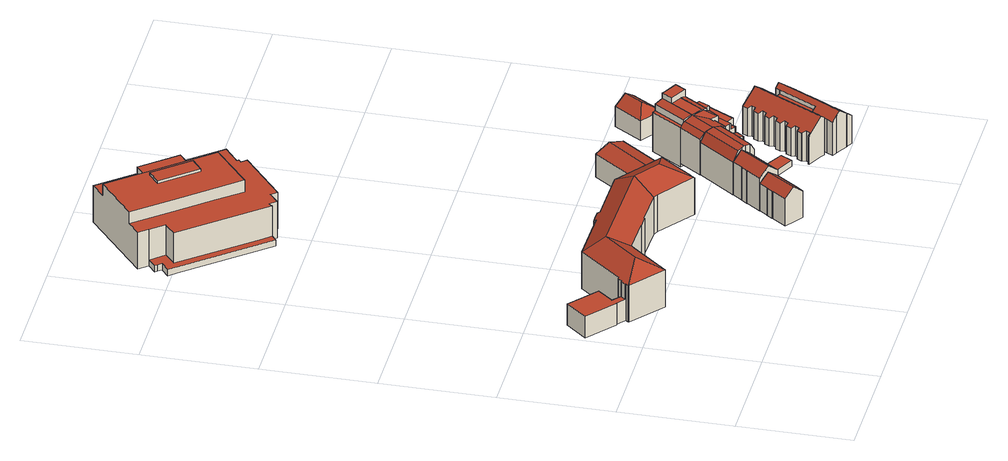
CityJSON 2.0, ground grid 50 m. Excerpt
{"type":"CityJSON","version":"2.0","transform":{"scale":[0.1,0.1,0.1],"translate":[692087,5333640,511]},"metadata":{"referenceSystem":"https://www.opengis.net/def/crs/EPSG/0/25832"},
"CityObjects":{
"building1":{"type":"Building","attributes":{"name":"Pestalozzi-Gymnasium München","Gemeindeschluessel":"09162000","HoeheDach":"536.756","HoeheGrund":"512.933","Methode":"2000","NiedrigsteTraufeDesGebaeudes":"515.520","Geometrietyp2DReferenz":"3000","function":"31001_3020","roofType":"3100","measuredHeight":23.82,"storeysAboveGround":4},"geometry":[{"type":"MultiSurface","lod":"2","boundaries":[[[0,1,2,3]],[[4,5,6,7]],[[8,9,0,3,10,11,12,13]],[[14,15,16,17,18,19]],[[20,21,22,23]],[[24,25,26,27]],[[28,12,11,29]],[[30,31,32,33,34,35]],[[36,16,15,37]],[[38,39,40,41]],[[42,43,44,45,46]],[[47,48,10,3,2,49]],[[29,11,10,48]],[[50,51,44,43]],[[52,53,33,54]],[[55,56,31,30,57]],[[58,59,60,61]],[[36,62,63,64,17,16]],[[65,32,31,56]],[[53,52,23,22]],[[18,66,67,68,19]],[[69,70,27,26]],[[71,35,34,72,73,74,49,2,1,75,76]],[[77,78,79,71,76]],[[80,61,60,81,82]],[[83,74,73,84]],[[37,15,14,85]],[[86,87,41,40]],[[81,60,59,68,67,88]],[[51,89,90,91]],[[4,80,82,92,5]],[[93,94,88,67,90,89]],[[47,49,74,83]],[[69,26,25,72,34,94,93,86,40,39]],[[66,64,63,46,45,91]],[[54,33,32,65]],[[58,85,14,19,68,59]],[[87,86,93,95]],[[42,46,63,62]],[[17,64,66,18]],[[96,9,8,97]],[[70,69,39,38]],[[77,76,75,98]],[[97,8,13,99]],[[36,37,85,58,61,80,4,7,20,23,52,54,65,56,55,78,77,98,96,97,99,28,29,48,47,83,84,24,27,70,38,41,87,95,50,43,42,62]],[[30,35,71,79,57]],[[99,13,12,28]],[[96,98,75,1,0,9]],[[55,57,79,78]],[[21,6,5,92,94,34,33,53,22]],[[21,20,7,6]],[[91,90,67,66]],[[91,45,44,51]],[[24,84,73,72,25]],[[93,89,51,50,95]],[[82,81,88,94,92]]],"semantics":{"surfaces":[{"type":"WallSurface"},{"type":"RoofSurface"},{"type":"GroundSurface"}],"values":[0,0,1,1,0,0,0,1,0,0,0,0,0,0,0,0,0,0,0,0,0,0,1,0,0,0,0,0,1,0,0,1,0,1,1,0,0,0,0,0,0,0,0,0,2,1,0,0,0,1,0,0,1,0,0,1]}}]},
"building2":{"type":"Building","attributes":{"Gemeindeschluessel":"09162000","HoeheDach":"530.220","HoeheGrund":"513.270","Methode":"2000","NiedrigsteTraufeDesGebaeudes":"526.349","Geometrietyp2DReferenz":"3000","function":"31001_1000","roofType":"3100","measuredHeight":16.95,"storeysAboveGround":4},"geometry":[{"type":"MultiSurface","lod":"2","boundaries":[[[100,101,102,103,104]],[[105,106,107,108]],[[109,110,111,112]],[[104,103,111,110,107,106,113,114]],[[115,101,100,116]],[[108,107,110,109]],[[117,102,101,115]],[[103,102,117,118,112,111]],[[115,116,119,120,121,105,108,109,112,118,117]],[[121,113,106,105]],[[119,116,100,104,114,120]],[[120,114,113,121]]],"semantics":{"surfaces":[{"type":"RoofSurface"},{"type":"WallSurface"},{"type":"GroundSurface"}],"values":[0,1,1,0,1,1,1,1,2,1,1,1]}}]},
"building3":{"type":"Building","attributes":{"Gemeindeschluessel":"09162000","HoeheDach":"538.650","HoeheGrund":"514.039","Methode":"2000","NiedrigsteTraufeDesGebaeudes":"517.080","Geometrietyp2DReferenz":"3000","function":"31001_9998","roofType":"1000","measuredHeight":24.61,"storeysAboveGround":1},"geometry":[{"type":"MultiSurface","lod":"2","boundaries":[[[122,123,124,125]],[[126,127,123,122]],[[128,129,130,131]],[[132,133,134,135]],[[136,137,138,139]],[[140,141,142,143]],[[140,144,145,146,147,141]],[[148,149,150,151]],[[152,153,154,155]],[[156,157,127,126]],[[158,159,160,161,162,148,151,163,130,129,164]],[[133,132,165,166]],[[167,153,152,168]],[[160,159,169,170,171,172,173]],[[163,151,150,137,136,174,175]],[[176,154,153,167,146,145,177,178,179,180]],[[127,157,124,123]],[[181,169,159,158,164,182]],[[161,160,173,183,184,162]],[[144,140,143,165,132,135,185,186,187,188,189,171,170,169,181,182,128,131,175,174,136,139,190,191,179,178,177,145]],[[185,135,134,192,193,186]],[[194,195,196,197,198,199,200,201]],[[202,176,180,203]],[[138,201,200,204,203,180,179,191,190,139]],[[196,205,206,207,208,209,210,197]],[[188,211,212,189]],[[189,212,172,171]],[[131,130,163,175]],[[187,213,211,188]],[[162,184,149,148]],[[137,150,149,184,183,173,172,212,211,213,193,192,134,133,166,142,141,147,146,167,168,207,206,205,196,195,194,201,138]],[[202,155,154,176]],[[186,193,213,187]],[[125,124,157,156]],[[199,198,197,210,209,208,214,215,204,200],[125,156,126,122]],[[182,164,129,128]],[[143,142,166,165]],[[215,214,208,207,168,152,155,202,203,204]]],"semantics":{"surfaces":[{"type":"WallSurface"},{"type":"RoofSurface"},{"type":"GroundSurface"}],"values":[0,0,0,0,0,0,0,0,1,0,1,0,0,0,0,0,1,0,0,2,0,0,1,0,0,0,0,0,0,0,1,0,0,0,1,0,0,0]}}]},
"building4":{"type":"Building","attributes":{"Gemeindeschluessel":"09162000","HoeheDach":"532.900","HoeheGrund":"513.240","Methode":"2000","NiedrigsteTraufeDesGebaeudes":"528.960","Geometrietyp2DReferenz":"3000","function":"31001_1000","roofType":"3100","measuredHeight":19.66,"storeysAboveGround":4},"geometry":[{"type":"MultiSurface","lod":"2","boundaries":[[[216,217,218,219]],[[220,221,222,223,224,225,226,227]],[[228,229,230,231]],[[227,226,225,232,233,234,218,217,235,236,230,229]],[[237,224,223,238]],[[239,235,217,216]],[[238,223,222,240]],[[231,230,236,241]],[[242,234,233,243]],[[232,225,224,237,244,245,243,233]],[[246,247,248,228,231,241,239,216,219,242,243,245,244,237,238,240]],[[219,218,234,242]],[[248,247,220,227,229,228]],[[241,236,235,239]],[[247,246,240,222,221,220]]],"semantics":{"surfaces":[{"type":"WallSurface"},{"type":"RoofSurface"},{"type":"GroundSurface"}],"values":[0,1,0,1,0,0,0,0,0,0,2,0,0,0,0]}}]},
"building5":{"type":"Building","attributes":{"Gemeindeschluessel":"09162000","HoeheDach":"534.000","HoeheGrund":"513.162","Methode":"2000","NiedrigsteTraufeDesGebaeudes":"528.769","Geometrietyp2DReferenz":"3000","function":"31001_1000","roofType":"3100","measuredHeight":20.84,"storeysAboveGround":4},"geometry":[{"type":"MultiSurface","lod":"2","boundaries":[[[249,250,251,252]],[[240,253,254,238]],[[255,256,257,258,259]],[[254,253,260,261,252,251,257,256]],[[262,263,264,261,260]],[[264,265,261]],[[252,266,249]],[[267,263,262,268]],[[243,237,255,259,269]],[[243,269,270,271]],[[237,238,254,256,255]],[[272,264,263,267]],[[273,250,249,274]],[[275,276,265,264,272]],[[274,249,266,277,278]],[[240,268,262,260,253]],[[259,258,270,269]],[[240,238,237,243,271,273,274,278,275,272,267,268]],[[265,276,277,266,252,261]],[[273,271,270,258,257,251,250]],[[278,277,276,275]]],"semantics":{"surfaces":[{"type":"RoofSurface"},{"type":"WallSurface"},{"type":"GroundSurface"}],"values":[0,1,0,0,0,1,1,1,1,1,1,1,1,1,1,1,0,2,0,1,1]}}]},
"building6":{"type":"Building","attributes":{"Gemeindeschluessel":"09162000","HoeheDach":"516.509","HoeheGrund":"513.600","Methode":"1000","NiedrigsteTraufeDesGebaeudes":"516.509","Geometrietyp2DReferenz":"3000","function":"31001_2000","roofType":"1000","measuredHeight":2.91},"geometry":[{"type":"MultiSurface","lod":"2","boundaries":[[[279,280,281,282]],[[283,281,280,284,285,286]],[[287,288,289,279,282,290]],[[282,281,283,290]],[[289,284,280,279]],[[288,285,284,289]],[[287,286,285,288]],[[290,283,286,287]]],"semantics":{"surfaces":[{"type":"WallSurface"},{"type":"RoofSurface"},{"type":"GroundSurface"}],"values":[0,1,2,0,0,0,0,0]}}]},
"building7":{"type":"Building","attributes":{"Gemeindeschluessel":"09162000","HoeheDach":"533.761","HoeheGrund":"513.004","Methode":"2000","NiedrigsteTraufeDesGebaeudes":"530.306","Geometrietyp2DReferenz":"3000","function":"31001_1000","roofType":"3100","measuredHeight":20.76,"storeysAboveGround":5},"geometry":[{"type":"MultiSurface","lod":"2","boundaries":[[[291,292,293,294,295,296]],[[297,298,299,300,301]],[[302,303,304,305]],[[306,301,300,307]],[[292,308,309,310,293]],[[306,311,312,313,297,301]],[[314,309,308,315]],[[316,295,294,317,318,313,312,319,304,303,320]],[[307,300,299,321]],[[305,304,319,322]],[[318,298,297,313]],[[323,316,320,324]],[[323,324,302,305,322,311,306,307,321,314,315,291,296]],[[324,320,303,302]],[[316,323,296,295]],[[310,309,314,321,299,298,318,317]],[[322,319,312,311]],[[315,308,292,291]],[[294,293,310,317]]],"semantics":{"surfaces":[{"type":"WallSurface"},{"type":"RoofSurface"},{"type":"GroundSurface"}],"values":[0,1,0,0,1,0,0,1,0,0,1,0,2,0,0,0,0,0,1]}}]},
"building8":{"type":"Building","attributes":{"Gemeindeschluessel":"09162000","HoeheDach":"531.712","HoeheGrund":"512.150","Methode":"2000","NiedrigsteTraufeDesGebaeudes":"525.615","Geometrietyp2DReferenz":"3000","function":"31001_1000","roofType":"3100","measuredHeight":19.56,"storeysAboveGround":4},"geometry":[{"type":"MultiSurface","lod":"2","boundaries":[[[325,326,327,328,329,330,331,332,333,334,335,336,337,338]],[[339,340,341,342]],[[343,344,345,326,325,346]],[[347,348,349,350]],[[351,352,353,354]],[[355,356,357,358]],[[342,341,359,360]],[[361,362,363,364]],[[365,366,356,355]],[[367,368,369,370]],[[371,372,373,374]],[[354,353,375,376]],[[377,378,379,380]],[[381,382,383,384]],[[385,386,387,388,372,371]],[[389,338,337,390]],[[391,392,393,394]],[[395,396,382,381]],[[397,331,330,398,399,400]],[[376,375,401,402]],[[333,332,403]],[[355,358,395,381,384,404,405,361,364,406,407,408,367,370,409,410,411,412,413,344,343,346,389,390,414,415,416,417,418,386,385,371,374,419,391,394,420,347,350,421,422,423,424,377,380,425,426,427,428,339,342,360,429,430,431,351,354,376,402,432,433,434,435,399,398,436,437,365]],[[380,379,438,425]],[[439,440,434,433,432,441]],[[419,442,392,391]],[[431,443,352,351]],[[399,435,434,440,444,400]],[[427,445,446,428]],[[374,373,442,419]],[[398,330,329,436]],[[447,448,449,450,451,452]],[[408,453,368,367]],[[328,366,365,437,436,329]],[[411,454,455,412]],[[350,349,456,421]],[[364,363,457,406]],[[409,458,459,410]],[[406,457,460,407]],[[414,336,335,415]],[[421,456,461,422]],[[346,325,338,389]],[[334,333,403,397,400,444,449,448,447]],[[425,438,462,426]],[[404,463,464,405]],[[428,446,340,339]],[[388,465,439,441,401,375,353,352,443,466,467,359,341,340,446,445,462,438,379,378,468,469,461,456,349,348,470,393,392,442,373,372]],[[417,416,415,335,334,447,452,471,418]],[[422,461,469,423]],[[370,369,458,409]],[[420,470,348,347]],[[402,401,441,432]],[[405,464,362,361]],[[387,471,452,451,450,444,440,439,465,388]],[[426,462,445,427]],[[429,467,466,430]],[[410,459,454,411]],[[424,468,378,377]],[[412,455,472,413]],[[430,466,443,431]],[[345,472,455,454,459,458,369,368,453,460,457,363,362,464,463,383,382,396,357,356,366,328,327,326]],[[423,469,468,424]],[[384,383,463,404]],[[394,393,470,420]],[[413,472,345,344]],[[358,357,396,395]],[[407,460,453,408]],[[390,337,336,414]],[[403,332,331,397]],[[360,359,467,429]],[[418,471,387,386]],[[444,450,449]]],"semantics":{"surfaces":[{"type":"RoofSurface"},{"type":"WallSurface"},{"type":"GroundSurface"}],"values":[0,1,1,1,1,1,1,1,1,1,1,1,1,1,1,1,1,1,1,1,1,2,1,1,1,1,1,1,1,1,1,1,1,1,1,1,1,1,1,1,1,0,1,1,1,0,1,1,1,1,1,1,0,1,1,1,1,1,1,0,1,1,1,1,1,1,1,1,1,1,1]}}]},
"building9":{"type":"Building","attributes":{"Gemeindeschluessel":"09162000","HoeheDach":"536.750","HoeheGrund":"511.379","Methode":"2000","NiedrigsteTraufeDesGebaeudes":"517.750","Geometrietyp2DReferenz":"3000","function":"31001_9998","roofType":"1000","measuredHeight":25.37,"storeysAboveGround":6},"geometry":[{"type":"MultiSurface","lod":"2","boundaries":[[[473,474,475,476]],[[477,478,479,480]],[[481,482,479,483,484,485]],[[486,487,488,489]],[[490,491,492,493]],[[494,480,479,482,495]],[[488,487,485,484,496,497]],[[498,499,500,501]],[[502,503,504,505,506,475,474]],[[483,507,508,509,510,496,484]],[[511,508,512,513,514]],[[515,516,517,518]],[[519,520,476,475,506]],[[521,522,504,503,523,524]],[[525,526,527,528]],[[529,497,496,510]],[[530,514,513,531]],[[532,533,476,520]],[[525,534,535,536,537,526]],[[538,530,300,539]],[[523,503,502,540]],[[541,542,499,498]],[[541,498,501,534,525,528,543,544,486,489,538,539,490,493,545,477,480,494,532,520,519,546,522,521]],[[524,542,541,521]],[[547,548,516,515]],[[483,479,478,549,507]],[[540,502,474,473]],[[527,526,537,517,516,548]],[[509,508,511,550]],[[538,489,488,497,529,550,511,514,530]],[[508,507,549,512]],[[546,505,504,522]],[[501,500,535,534]],[[530,531,492,491,300]],[[551,481,485,487,486,544]],[[494,495,533,532]],[[543,552,551,544]],[[529,510,509,550]],[[477,545,531,513,512,549,478]],[[539,300,491,490]],[[551,552,547,515,518,536,535,500,499,542,524,523,540,473,476,533,495,482,481]],[[493,492,531,545]],[[543,528,527,548,547,552]],[[518,517,537,536]],[[519,506,505,546]]],"semantics":{"surfaces":[{"type":"WallSurface"},{"type":"RoofSurface"},{"type":"GroundSurface"}],"values":[0,0,0,0,0,0,1,0,1,0,1,0,0,0,0,0,0,0,0,0,0,0,2,0,0,1,0,1,0,0,0,0,0,1,0,0,0,1,0,0,1,0,0,0,0]}}]},
"building10":{"type":"Building","attributes":{"Gemeindeschluessel":"09162000","HoeheDach":"526.890","HoeheGrund":"513.080","Methode":"2000","NiedrigsteTraufeDesGebaeudes":"522.391","Geometrietyp2DReferenz":"3000","function":"31001_1000","roofType":"3200","measuredHeight":13.81,"storeysAboveGround":3},"geometry":[{"type":"MultiSurface","lod":"2","boundaries":[[[553,554,555,556]],[[557,558,559,560]],[[561,558,557,562,556,555]],[[563,564,565,566]],[[567,568,564]],[[569,570,571,572]],[[573,554,553,574,566,565]],[[556,562,557,560,569,572,575,563,566,574,553]],[[567,571,570,559,558,561,555,554,573,568]],[[568,573,565,564]],[[575,572,571,567,564,563]],[[560,559,570,569]]],"semantics":{"surfaces":[{"type":"WallSurface"},{"type":"RoofSurface"},{"type":"GroundSurface"}],"values":[0,0,0,0,1,0,0,2,1,1,0,0]}}]},
"building11":{"type":"Building","attributes":{"Gemeindeschluessel":"09162000","HoeheDach":"520.327","HoeheGrund":"513.130","Methode":"1000","NiedrigsteTraufeDesGebaeudes":"519.456","Geometrietyp2DReferenz":"3000","function":"31001_1000","roofType":"2100","measuredHeight":7.2},"geometry":[{"type":"MultiSurface","lod":"2","boundaries":[[[576,577,578,569]],[[576,569,560,579]],[[578,580,560,569]],[[577,581,580,578]],[[576,579,581,577]],[[581,579,560,580]]],"semantics":{"surfaces":[{"type":"WallSurface"},{"type":"GroundSurface"},{"type":"RoofSurface"}],"values":[0,1,0,2,0,0]}}]}
},
"vertices":[
[168,610,122],[168,610,195],[186,632,195],[186,632,122],[834,641,19],[834,641,196],[676,645,196],[676,645,19],[129,638,122],[131,641,122],[150,663,122],[206,731,122],[82,835,122],[5,742,122],[1058,520,45],[1155,654,45],[1160,651,45],[1166,660,45],[1144,676,45],[1039,534,45],[676,642,19],[676,642,194],[618,642,194],[618,642,19],[366,838,19],[366,838,197],[618,833,196],[618,833,19],[82,835,19],[206,731,19],[304,474,200],[304,474,199],[439,634,199],[459,648,195],[410,744,258],[285,595,258],[1160,651,19],[1155,654,19],[651,845,19],[651,845,188],[683,844,188],[683,844,19],[1268,923,19],[1208,967,19],[1208,967,132],[1268,924,157],[1268,923,157],[188,631,19],[150,663,19],[188,631,197],[1047,747,19],[1047,747,132],[618,645,19],[618,645,196],[459,648,19],[161,592,19],[304,474,19],[161,592,197],[1038,535,19],[1038,535,196],[1020,511,196],[1020,511,19],[1328,880,19],[1328,880,131],[1166,660,131],[439,634,19],[1144,676,141],[1144,676,195],[1039,534,195],[619,845,188],[619,845,19],[162,595,199],[364,835,199],[207,648,199],[204,649,197],[170,609,197],[160,597,197],[160,597,19],[163,595,19],[163,595,199],[858,630,19],[1017,513,198],[858,630,198],[204,649,19],[207,648,19],[1058,520,19],[683,832,196],[683,832,19],[995,653,258],[1047,747,195],[1106,704,195],[1106,704,157],[836,640,196],[936,828,195],[886,734,258],[936,828,19],[131,641,19],[129,638,19],[170,609,19],[5,742,19],
[1086,71,153],[1106,98,153],[1177,198,153],[1137,227,192],[1046,100,192],[1051,191,23],[1051,191,154],[1070,217,154],[1070,217,23],[1071,216,23],[1071,216,154],[1099,255,154],[1099,255,23],[1052,191,154],[1007,128,154],[1106,98,23],[1086,71,23],[1177,198,23],[1137,227,23],[1046,100,23],[1007,128,23],[1052,191,23],
[395,2623,263],[395,2623,276],[450,2668,276],[450,2668,263],[521,2471,263],[521,2471,276],[114,2542,30],[114,2542,61],[100,2558,61],[100,2558,30],[735,2324,30],[735,2324,207],[521,2148,207],[521,2148,30],[132,2602,30],[132,2602,207],[99,2640,207],[99,2640,30],[722,2365,30],[722,2365,207],[728,2358,207],[728,2358,30],[732,2373,30],[797,2426,30],[797,2426,207],[732,2373,207],[181,2541,61],[181,2541,207],[130,2600,207],[130,2600,61],[598,2534,239],[663,2588,239],[536,2740,239],[472,2686,239],[577,2516,263],[577,2516,276],[103,2476,61],[391,2128,61],[415,2147,61],[382,2187,61],[127,2496,61],[92,2567,61],[75,2510,61],[716,2347,30],[716,2347,207],[663,2588,207],[598,2534,207],[391,2128,30],[415,2147,30],[418,2150,30],[418,2150,207],[415,2147,207],[130,2600,30],[92,2567,30],[536,2740,207],[663,2588,30],[536,2740,30],[407,2896,30],[407,2896,207],[103,2476,30],[75,2510,30],[382,2187,207],[127,2496,207],[502,2170,30],[499,2174,30],[453,2135,30],[430,2163,30],[417,2152,30],[159,2689,30],[342,2842,30],[502,2170,207],[499,2174,207],[287,2534,207],[414,2382,207],[497,2282,207],[497,2282,263],[414,2382,263],[287,2534,263],[159,2689,263],[159,2689,207],[472,2686,207],[342,2842,207],[342,2842,263],[605,2370,207],[660,2416,207],[681,2434,207],[681,2434,263],[660,2416,263],[605,2370,263],[430,2163,207],[417,2152,207],[453,2135,207],[598,2534,263],[472,2686,263],
[1164,345,22],[1164,345,181],[1192,385,181],[1192,385,22],[1177,198,180],[1274,334,180],[1277,337,180],[1258,349,198],[1236,362,218],[1235,363,219],[1235,362,219],[1138,227,219],[1099,255,22],[1099,255,180],[1145,319,181],[1145,319,22],[1230,366,214],[1195,387,181],[1195,388,181],[1163,346,180],[1144,319,180],[1236,362,22],[1258,349,22],[1163,346,22],[1277,337,22],[1144,319,22],[1195,388,22],[1195,387,22],[1235,363,22],[1230,366,22],[1274,334,22],[1177,198,22],[1138,227,22],
[1366,413,185],[1405,469,186],[1389,484,221],[1348,426,221],[1277,337,222],[1258,349,228],[1236,362,226],[1250,354,230],[1362,509,230],[1335,534,221],[1219,373,221],[1281,334,221],[1324,394,221],[1300,323,186],[1302,326,187],[1342,381,186],[1342,381,215],[1366,413,214],[1302,326,22],[1300,323,22],[1195,387,178],[1315,553,178],[1315,553,22],[1342,381,22],[1405,469,22],[1366,413,22],[1346,378,22],[1346,378,213],[1369,410,213],[1369,410,22],
[1480,251,26],[1480,251,55],[1458,210,55],[1458,210,26],[1452,199,55],[1399,295,55],[1397,296,55],[1368,243,55],[1368,243,26],[1397,296,26],[1399,295,26],[1452,199,26],
[1478,514,20],[1478,514,211],[1477,515,212],[1449,537,212],[1445,540,213],[1445,540,20],[1331,538,216],[1400,638,216],[1397,641,212],[1382,651,193],[1315,553,193],[1439,516,20],[1439,516,211],[1408,471,211],[1408,471,20],[1315,553,20],[1382,651,20],[1511,560,211],[1500,567,217],[1484,579,227],[1405,469,20],[1405,469,211],[1363,509,228],[1500,567,20],[1511,560,20],[1433,524,214],[1436,613,227],[1435,613,228],[1407,471,211],[1439,521,212],[1397,641,20],[1407,471,20],[1433,524,20],[1439,521,20],
[1615,47,192],[1631,39,207],[1684,138,207],[1785,329,207],[1767,338,191],[1756,318,191],[1756,318,190],[1666,148,190],[1645,159,172],[1619,109,172],[1620,108,173],[1618,105,173],[1607,85,173],[1593,59,172],[1617,351,11],[1617,351,146],[1628,346,156],[1628,346,11],[1631,39,11],[1669,18,11],[1669,18,173],[1615,47,11],[1535,196,11],[1535,196,146],[1546,190,156],[1546,190,11],[1665,415,11],[1665,415,156],[1660,432,146],[1660,432,11],[1840,270,11],[1840,270,147],[1823,265,157],[1823,265,11],[1638,363,156],[1638,363,11],[1797,189,11],[1797,189,147],[1785,166,147],[1785,166,11],[1852,293,11],[1852,293,147],[1757,114,11],[1757,114,147],[1741,109,157],[1741,109,11],[1505,139,11],[1505,139,146],[1507,144,146],[1507,144,11],[1671,453,146],[1671,453,11],[1582,259,11],[1582,259,156],[1577,276,146],[1577,276,11],[1825,241,11],[1825,241,147],[1812,218,147],[1812,218,11],[1573,103,11],[1590,94,11],[1590,94,192],[1573,103,207],[1593,59,11],[1607,85,11],[1527,156,11],[1527,156,156],[1523,172,147],[1523,172,11],[1814,247,11],[1814,247,157],[1756,318,172],[1756,318,11],[1741,326,11],[1741,326,172],[1672,454,146],[1672,454,11],[1666,148,172],[1796,213,11],[1786,195,11],[1768,161,11],[1759,143,11],[1770,137,11],[1731,91,11],[1742,85,11],[1723,48,11],[1699,3,11],[1670,18,11],[1618,105,11],[1620,108,11],[1619,109,11],[1603,118,11],[1602,118,11],[1518,138,11],[1525,176,11],[1555,208,11],[1550,225,11],[1562,248,11],[1573,242,11],[1590,299,11],[1601,294,11],[1610,311,11],[1605,328,11],[1633,380,11],[1645,403,11],[1656,398,11],[1725,426,11],[1740,419,11],[1779,397,11],[1742,328,11],[1767,338,11],[1785,329,11],[1590,299,146],[1740,419,207],[1779,397,172],[1725,426,194],[1518,138,156],[1656,398,156],[1742,328,172],[1610,311,156],[1605,328,146],[1603,118,172],[1629,167,172],[1720,339,172],[1720,339,192],[1629,167,192],[1603,118,192],[1770,137,147],[1723,48,147],[1699,3,146],[1555,208,156],[1768,161,156],[1731,91,156],[1742,85,147],[1759,143,157],[1550,225,146],[1601,294,156],[1796,213,157],[1786,195,157],[1702,348,207],[1645,403,146],[1633,380,146],[1573,242,156],[1562,248,146],[1525,176,147],[1602,118,192],[1670,18,172],
[1611,654,68],[1611,654,105],[1636,701,105],[1636,701,68],[1537,753,4],[1537,753,258],[1601,719,258],[1601,719,4],[1525,603,68],[1601,719,68],[1572,674,258],[1572,674,225],[1525,603,225],[1525,604,4],[1525,604,225],[1500,567,225],[1500,567,4],[1473,788,4],[1473,788,193],[1474,787,193],[1474,787,4],[1616,711,4],[1616,711,68],[1548,687,233],[1479,582,233],[1654,520,4],[1654,520,68],[1632,475,68],[1632,475,4],[1707,603,105],[1731,651,105],[1726,653,105],[1668,682,105],[1669,683,105],[1497,714,258],[1497,714,232],[1497,714,231],[1548,687,231],[1432,616,232],[1527,759,232],[1489,780,225],[1397,641,225],[1611,582,68],[1611,582,97],[1647,563,97],[1647,563,68],[1669,683,4],[1636,701,4],[1765,633,4],[1726,653,4],[1731,651,68],[1765,633,68],[1599,496,4],[1599,496,97],[1577,510,97],[1577,510,4],[1479,582,231],[1397,641,193],[1489,780,193],[1636,700,4],[1636,700,68],[1625,478,4],[1625,478,68],[1608,490,68],[1608,490,97],[1397,641,4],[1382,651,4],[1707,603,68],[1693,500,4],[1693,500,68],[1545,531,4],[1569,576,4],[1489,780,4],[1668,682,4],[1573,512,68],[1573,512,97],[1527,759,258],[1432,616,231],[1569,576,68],[1545,531,68],
[1684,915,21],[1684,915,126],[1636,843,126],[1636,843,21],[1649,834,21],[1649,834,114],[1649,833,114],[1649,833,21],[1646,836,118],[1646,836,21],[1515,847,21],[1515,847,118],[1598,973,118],[1598,973,21],[1610,783,118],[1594,862,159],[1629,802,21],[1629,802,114],[1614,780,114],[1614,780,21],[1646,941,159],[1646,941,21],[1610,783,21],
[1645,791,21],[1645,791,85],[1629,802,93],[1666,822,21],[1649,833,93],[1666,822,85]
]}
